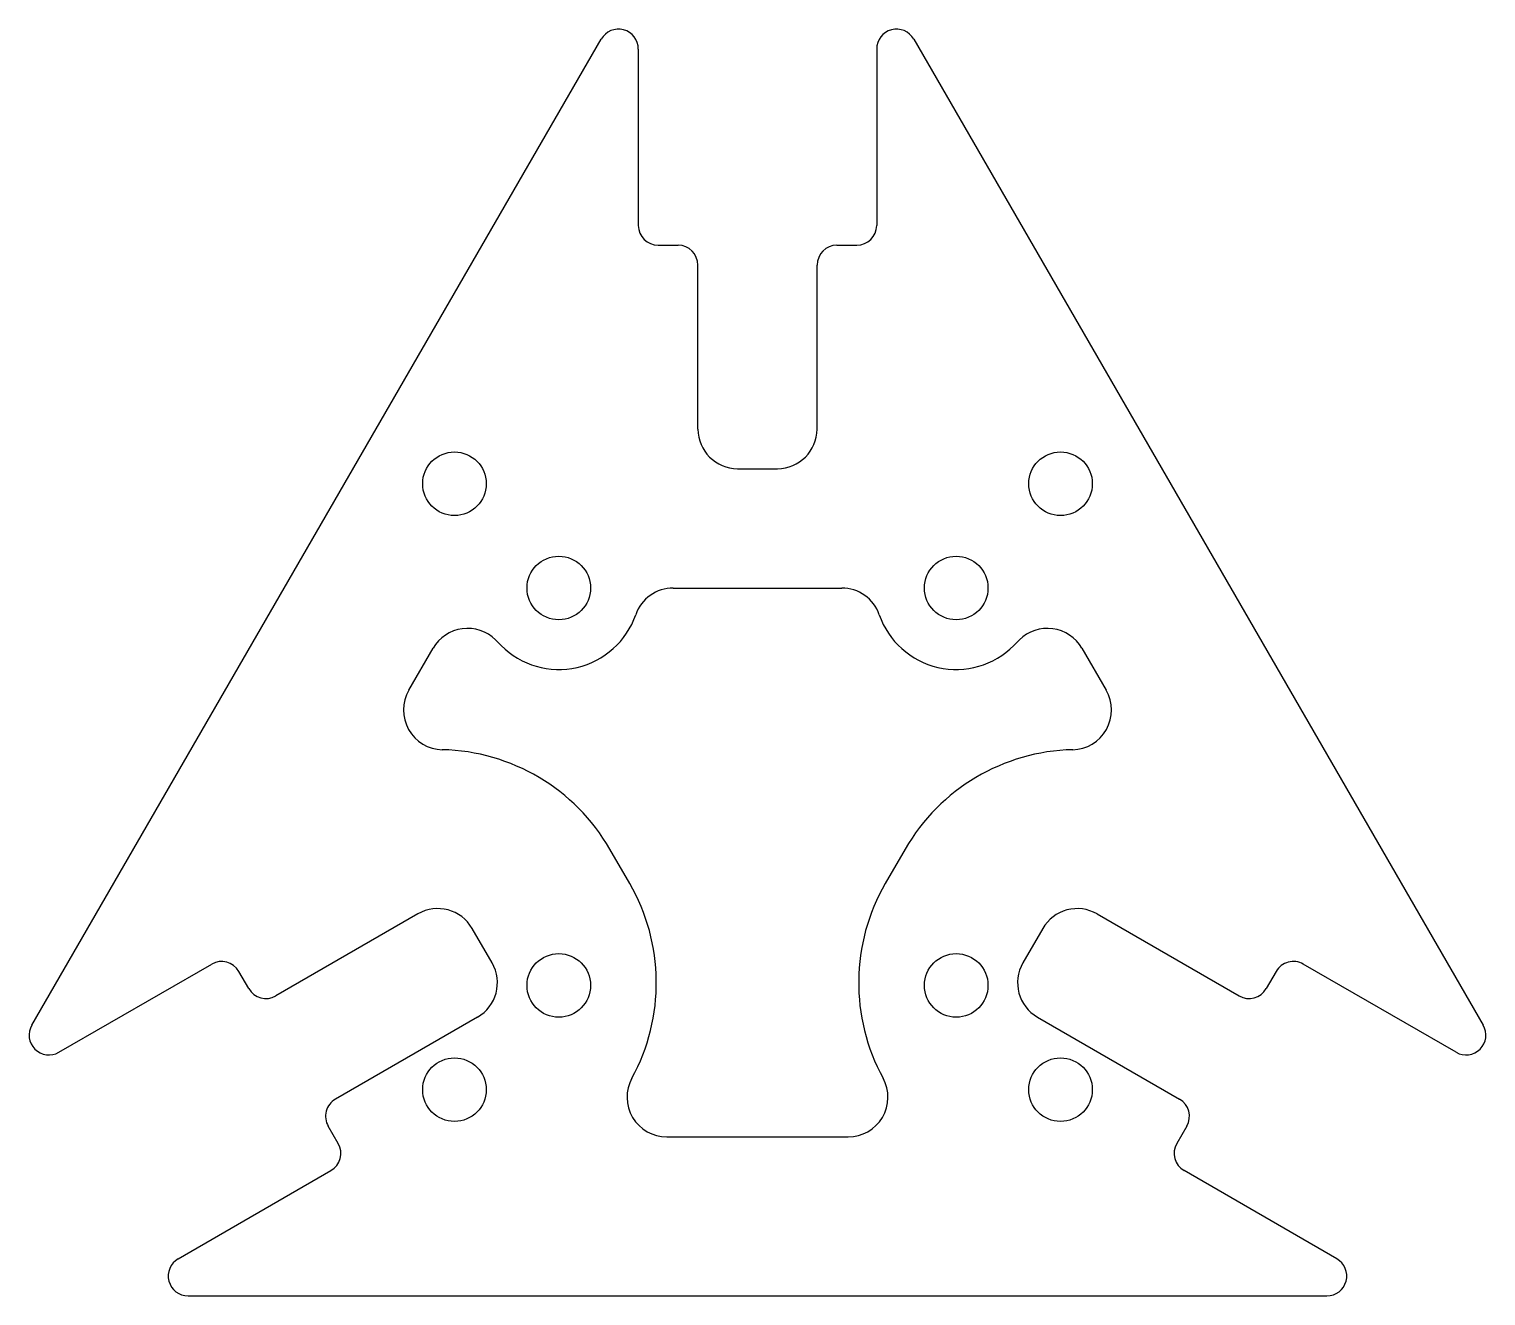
# Model space of a CAD drawing. Header units: millimetres. Extents: x -36.7 to 36.7, y -25.6 to 38.1.
import ezdxf

# ---------------------------------------------------------------- set-up
doc = ezdxf.new("R2010")
doc.units = ezdxf.units.MM
doc.header["$MEASUREMENT"] = 0
doc.layers.add('Arm Support Plate', color=220, linetype='Continuous')

msp = doc.modelspace()

# ---------------------------------------------------------------- linework, layer by layer
at = {"layer": 'Arm Support Plate'}
for p, q in [((-36.522, -12.003), (-7.866, 37.63)), ((7.866, 37.63), (36.522, -12.003)), ((-6, 37.13), (-6, 28.254)), ((6, 37.13), (6, 28.254)), ((-5, 27.254), (-4, 27.254)), ((4, 27.254), (5, 27.254)), ((-3, 18.004), (-3, 26.254)), ((3, 18.004), (3, 26.254)), ((-1, 16.004), (1, 16.004)), ((-4.237, 10), (4.237, 10)), ((-13.183, 7.385), (-12.899, 7.101)), ((13.183, 7.385), (12.899, 7.101)), ((-17.548, 4.861), (-16.33, 6.971)), ((16.33, 6.971), (17.548, 4.861)), ((-6.432, -4.868), (-7.432, -3.136)), ((7.432, -3.136), (6.432, -4.868)), ((-17.092, -6.404), (-24.237, -10.529)), ((17.092, -6.404), (24.237, -10.529)), ((-13.36, -8.868), (-14.36, -7.136)), ((14.36, -7.136), (13.36, -8.868)), ((-35.156, -13.369), (-27.469, -8.931)), ((-25.603, -10.163), (-26.103, -9.297)), ((26.103, -9.297), (25.603, -10.163)), ((35.156, -13.369), (27.469, -8.931)), ((-14.092, -11.6), (-21.237, -15.725)), ((14.092, -11.6), (21.237, -15.725)), ((-21.103, -17.957), (-21.603, -17.091)), ((21.603, -17.091), (21.103, -17.957)), ((-4.564, -17.627), (4.564, -17.627)), ((-29.156, -23.761), (-21.469, -19.323)), ((29.156, -23.761), (21.469, -19.323)), ((-28.656, -25.627), (28.656, -25.627))]:
    msp.add_line(p, q, dxfattribs=at)
for centre in [(-15.25, 15.25), (15.25, 15.25), (-10, 10), (10, 10), (-10, -10), (10, -10), (-15.25, -15.25), (15.25, -15.25)]:
    msp.add_circle(centre, 1.6, dxfattribs=at)
for centre, radius, start, end in [((-7, 37.13), 1, 0, 150), ((7, 37.13), 1, 30, 180), ((-5, 28.254), 1, 180, 270), ((5, 28.254), 1, 270, 0), ((-4, 26.254), 1, 0, 90), ((4, 26.254), 1, 90, 180), ((-1, 18.004), 2, 180, 270), ((1, 18.004), 2, 270, 0), ((-4.237, 8), 2, 90, 160.86053), ((4.237, 8), 2, 19.13947, 90), ((-10, 10), 4.1, 225, 340.86053), ((10, 10), 4.1, 199.13947, 315), ((-14.598, 5.971), 2, 45, 150), ((14.598, 5.971), 2, 30, 135), ((-15.816, 3.861), 2, 150, 268.68109), ((15.816, 3.861), 2, 271.31891, 30), ((-16.092, -8.136), 10, 30, 88.68109), ((16.092, -8.136), 10, 91.31891, 150), ((-15.092, -9.868), 10, 331.31891, 30), ((15.092, -9.868), 10, 150, 208.68109), ((-16.092, -8.136), 2, 30, 120), ((16.092, -8.136), 2, 60, 150), ((-26.969, -9.797), 1, 30, 120), ((26.969, -9.797), 1, 60, 150), ((-15.092, -9.868), 2, 300, 30), ((15.092, -9.868), 2, 150, 240), ((-24.737, -9.663), 1, 210, 300), ((24.737, -9.663), 1, 240, 330), ((-35.656, -12.503), 1, 150, 300), ((35.656, -12.503), 1, 240, 30), ((-4.564, -15.627), 2, 151.31891, 270), ((4.564, -15.627), 2, 270, 28.68109), ((-20.737, -16.591), 1, 120, 210), ((20.737, -16.591), 1, 330, 60), ((-21.969, -18.457), 1, 300, 30), ((21.969, -18.457), 1, 150, 240), ((-28.656, -24.627), 1, 120, 270), ((28.656, -24.627), 1, 270, 60)]:
    msp.add_arc(centre, radius, start, end, dxfattribs=at)

doc.saveas('drawing.dxf')
